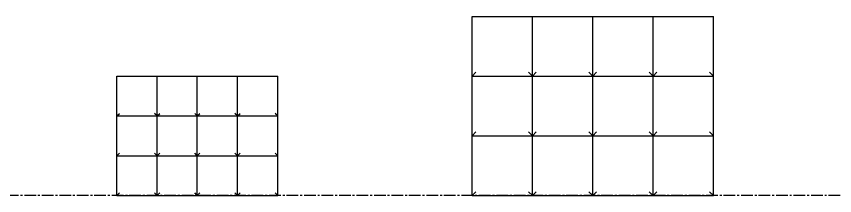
# Model space of a CAD drawing. Header units: inches. Extents: x -16404 to 14624, y -1591 to 16152.
# Drawn here: x 600 to 1864, y 10800 to 11076 of the extents above; entities that cross this region are included whole.
import ezdxf

# ---------------------------------------------------------------- set-up
doc = ezdxf.new("R2010")
doc.units = ezdxf.units.IN
doc.header["$LTSCALE"] = 24
doc.header["$MEASUREMENT"] = 0
doc.linetypes.add('CENTER2', pattern=[1.125, 0.75, -0.125, 0.125, -0.125])
doc.linetypes.add('DASHED2', pattern=[0.375, 0.25, -0.125])
doc.layers.get('0').update_dxf_attribs({"linetype": 'CONTINUOUS'})
doc.layers.add('S-ANNO-GRID-NONPLOT', color=251, linetype='CONTINUOUS', plot=False)

# ---------------------------------------------------------------- blocks, each defined once
blk = doc.blocks.new('Se_24x36_DETAILS_GRID')
for p, q in [((0, 23), (7.77, 23)), ((0, 15.33), (0, 23)), ((7.77, 23), (15.53, 23)), ((7.77, 15.33), (7.77, 23)), ((15.53, 23), (23.3, 23)), ((15.53, 15.33), (15.53, 23)), ((23.3, 23), (31.07, 23)), ((23.3, 15.33), (23.3, 23)), ((31.07, 15.33), (31.07, 23)), ((0, 15.33), (0.5, 15.83)), ((7.77, 15.33), (8.27, 15.83)), ((15.53, 15.33), (16.03, 15.83)), ((23.3, 15.33), (23.8, 15.83)), ((0, 15.33), (7.77, 15.33)), ((0, 7.67), (0, 15.33)), ((7.77, 15.33), (15.53, 15.33)), ((7.77, 7.67), (7.77, 15.33)), ((15.53, 15.33), (23.3, 15.33)), ((15.53, 7.67), (15.53, 15.33)), ((23.3, 15.33), (31.07, 15.33)), ((23.3, 7.67), (23.3, 15.33)), ((31.07, 7.67), (31.07, 15.33)), ((0, 7.67), (0.5, 8.17)), ((0, 7.67), (7.77, 7.67)), ((0, 0), (0, 7.67)), ((7.77, 7.67), (8.27, 8.17)), ((7.77, 7.67), (15.53, 7.67)), ((7.77, 0), (7.77, 7.67)), ((15.53, 7.67), (16.03, 8.17)), ((15.53, 7.67), (23.3, 7.67)), ((15.53, 0), (15.53, 7.67)), ((23.3, 7.67), (23.8, 8.17)), ((23.3, 7.67), (31.07, 7.67)), ((23.3, 0), (23.3, 7.67)), ((31.07, 0), (31.07, 7.67)), ((0, 0), (0.5, 0.5)), ((0, 0), (7.77, 0)), ((7.77, 0), (8.27, 0.5)), ((7.77, 0), (15.53, 0)), ((15.53, 0), (16.03, 0.5)), ((15.53, 0), (23.3, 0)), ((23.3, 0), (23.8, 0.5)), ((23.3, 0), (31.07, 0))]:
    blk.add_line(p, q)
at = {"linetype": 'DASHED2', "ltscale": 0.5}
for p, q in [((7.77, 15.33), (7.27, 15.83)), ((15.53, 15.33), (15.03, 15.83)), ((23.3, 15.33), (22.8, 15.83)), ((31.07, 15.33), (30.57, 15.83)), ((7.77, 7.67), (7.27, 8.17)), ((15.53, 7.67), (15.03, 8.17)), ((23.3, 7.67), (22.8, 8.17)), ((31.07, 7.67), (30.57, 8.17)), ((7.77, 0), (7.27, 0.5)), ((15.53, 0), (15.03, 0.5)), ((23.3, 0), (22.8, 0.5)), ((31.07, 0), (30.57, 0.5))]:
    blk.add_line(p, q, dxfattribs=at)

msp = doc.modelspace()

# ---------------------------------------------------------------- linework, layer by layer
at = {"layer": 'S-ANNO-GRID-NONPLOT', "linetype": 'CENTER2'}
msp.add_line((3519.53048, 10800), (0, 10800), dxfattribs=at)

# ---------------------------------------------------------------- block references
at = {"layer": 'S-ANNO-GRID-NONPLOT'}
for p, xscale, yscale, zscale in [((1303.9061, 10800), 12, 12, 12), ((755.3485, 10800), 8, 8, 8)]:
    msp.add_blockref('Se_24x36_DETAILS_GRID', p, dxfattribs=dict(at, xscale=xscale, yscale=yscale, zscale=zscale))

doc.saveas('drawing.dxf')
